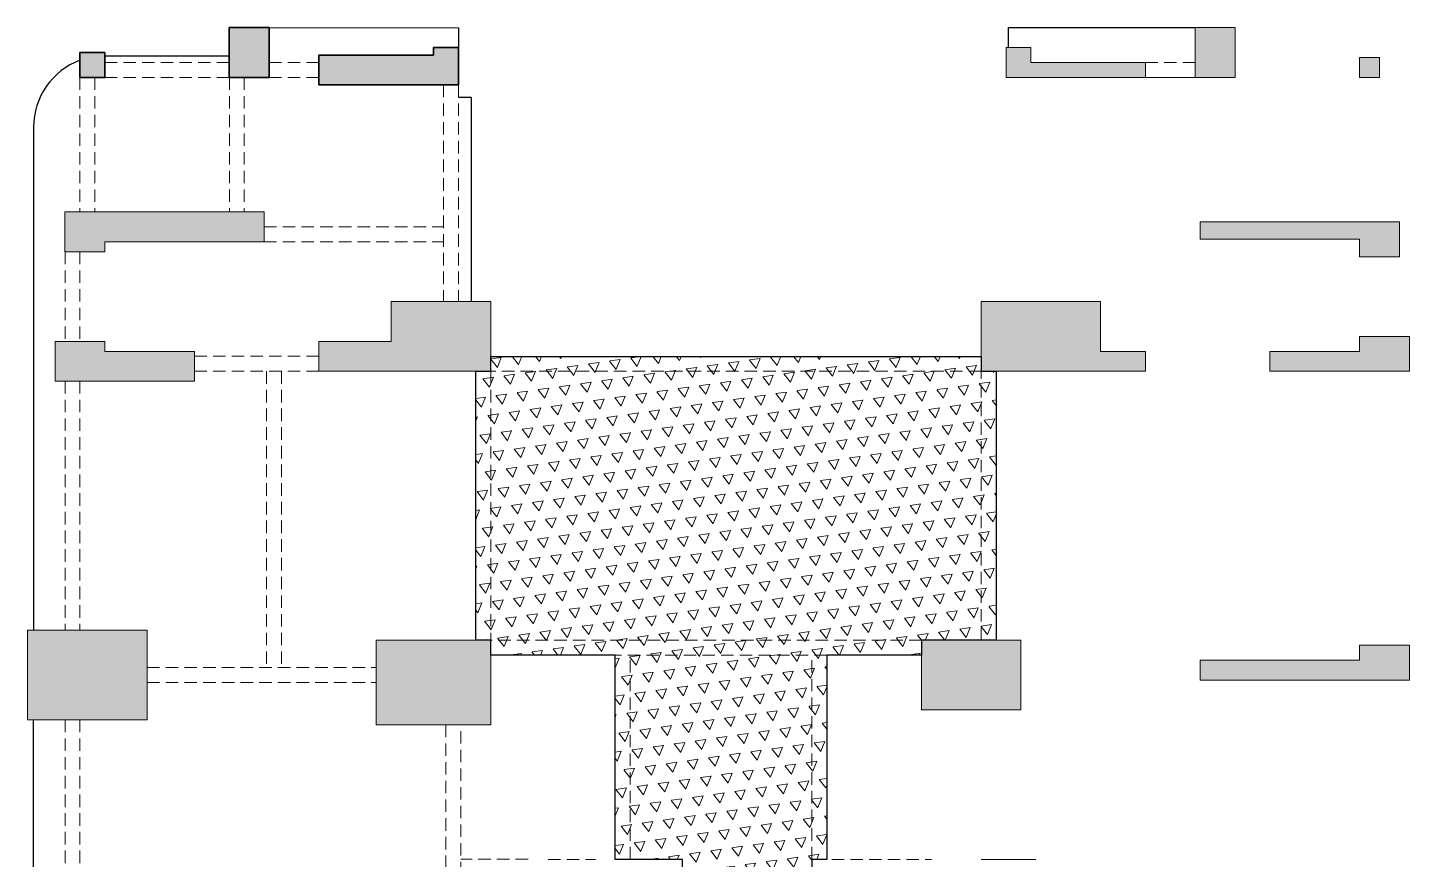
# Model space of a CAD drawing. Header units: millimetres. Extents: x 1089227 to 13101469, y 618865 to 10240562.
# Drawn here: x 7350911 to 7378661, y 4907411 to 4924111 of the extents above; entities that cross this region are included whole.
import ezdxf

# ---------------------------------------------------------------- set-up
doc = ezdxf.new("R2010")
doc.units = ezdxf.units.MM
doc.header["$LTSCALE"] = 1000
doc.linetypes.add('HIDDEN', pattern=[0.375, 0.25, -0.125])
doc.layers.get('0').update_dxf_attribs({"linetype": 'CONTINUOUS'})
doc.layers.add('C-H', color=8, linetype='CONTINUOUS')
doc.layers.add('降板范围', color=7, linetype='CONTINUOUS')
for name, color, linetype, lineweight in [('S-BEAM-DASH', 4, 'HIDDEN', 0), ('S-SLAB-HATCH', 73, 'CONTINUOUS', 0), ('S-WALL', 31, 'CONTINUOUS', 0)]:
    doc.layers.add(name, color=color, linetype=linetype, lineweight=lineweight)

# ---------------------------------------------------------------- blocks, each defined once
blk = doc.blocks.new('QZ-TL-0808')
at = {"layer": 'C-H'}
for points in [[(-47558.25324674882, 178.3238721340895), (-46758.25324674882, 178.3238721340895), (-46758.25324674882, -821.6761278659105), (-47558.25324674882, -821.6761278659105)], [(-28158.15949674882, 178.2379346340895), (-27358.15949674882, 178.2379346340895), (-27358.15949674882, -821.7620653659105), (-28158.15949674882, -821.7620653659105)], [(-45757.95637174882, -971.6761278659105), (-45757.95637174882, -371.6761278659105), (-43458.28449674882, -371.6761278659105), (-43458.28449674882, -221.6761278659105), (-42958.28449674882, -221.6761278659105), (-42958.28449674882, -971.6761278659105)], [(-31958.43405789323, -821.7620653659105), (-31958.43405789323, -221.7620653659105), (-31458.43405789323, -221.7620653659105), (-31458.43405789323, -521.7620653659105), (-29158.25324674882, -521.7620653659105), (-29158.25324674882, -821.7620653659105)], [(-50858.25324674882, -4321.762065365911), (-50858.25324674882, -3521.762065365911), (-46858.40949674882, -3521.762065365911), (-46858.40949674882, -4121.762065365911), (-50058.25324674882, -4121.762065365911), (-50058.25324674882, -4321.762065365911)], [(-28058.15949674882, -3721.762065365911), (-24058.25324674882, -3721.762065365911), (-24058.25324674882, -4421.762065365911), (-24858.25324674882, -4421.762065365911), (-24858.25324674882, -4071.762065365911), (-28058.15949674882, -4071.762065365911)], [(-45758.25324674882, -6121.746440365911), (-44308.28449674882, -6121.746440365911), (-44308.28449674882, -5321.746440365911), (-42308.28449674882, -5321.746440365911), (-42308.28449674882, -6721.746440365911), (-45758.25324674882, -6721.746440365911)], [(-32458.25324674882, -5321.762065365911), (-30058.25324674882, -5321.762065365911), (-30058.25324674882, -6321.762065365911), (-29158.25324674882, -6321.762065365911), (-29158.25324674882, -6721.762065365911), (-32458.25324674882, -6721.762065365911)], [(-26658.25324674882, -6721.762065365911), (-26658.25324674882, -6321.762065365911), (-24858.25324674882, -6321.762065365911), (-24858.25324674882, -6021.762065365911), (-23858.25324674882, -6021.762065365911), (-23858.25324674882, -6721.762065365911)], [(-51058.25324674882, -6921.746440365911), (-51058.25324674882, -6121.746440365911), (-50058.25324674882, -6121.746440365911), (-50058.25324674882, -6321.746440365911), (-48258.25324674882, -6321.746440365911), (-48258.25324674882, -6921.746440365911)], [(-51608.25324674882, -11921.74644036591), (-49208.25324674882, -11921.74644036591), (-49208.25324674882, -13721.74644036591), (-51608.25324674882, -13721.74644036591)], [(-44608.25324674882, -12121.74644036591), (-42308.25324674882, -12121.74644036591), (-42308.25324674882, -13821.74644036591), (-44608.25324674882, -13821.74644036591)], [(-33658.25324674882, -12121.76206536591), (-31658.25324674882, -12121.76206536591), (-31658.25324674882, -13521.76206536591), (-33658.25324674882, -13521.76206536591)], [(-28058.25324674882, -12921.76206536591), (-28058.25324674882, -12521.76206536591), (-24858.25324674882, -12521.76206536591), (-24858.25324674882, -12221.76206536591), (-23858.25324674882, -12221.76206536591), (-23858.25324674882, -12921.76206536591)]]:
    blk.add_hatch(color=256, dxfattribs=at).paths.add_polyline_path(points)
at = {"layer": 'S-WALL', "lineweight": 35}
blk.add_lwpolyline([(-47558.25324674882, 178.3238721340895), (-46758.25324674882, 178.3238721340895), (-46758.25324674882, -821.6761278659105), (-47558.25324674882, -821.6761278659105)], close=True, dxfattribs=at)
at = {"layer": 'S-WALL'}
for points in [[(-28158.15949674882, 178.2379346340895), (-27358.15949674882, 178.2379346340895), (-27358.15949674882, -821.7620653659105), (-28158.15949674882, -821.7620653659105)], [(-51608.25324674882, -11921.74644036591), (-49208.25324674882, -11921.74644036591), (-49208.25324674882, -13721.74644036591), (-51608.25324674882, -13721.74644036591)], [(-44608.25324674882, -12121.74644036591), (-42308.25324674882, -12121.74644036591), (-42308.25324674882, -13821.74644036591), (-44608.25324674882, -13821.74644036591)], [(-33658.25324674882, -12121.76206536591), (-31658.25324674882, -12121.76206536591), (-31658.25324674882, -13521.76206536591), (-33658.25324674882, -13521.76206536591)]]:
    blk.add_lwpolyline(points, close=True, dxfattribs=at)
at = {"layer": 'S-WALL', "lineweight": 35}
blk.add_lwpolyline([(-45757.95637174882, -971.6761278659105), (-45757.95637174882, -371.6761278659105), (-43458.28449674882, -371.6761278659105), (-43458.28449674882, -221.6761278659105), (-42958.28449674882, -221.6761278659105), (-42958.28449674882, -971.6761278659105), (-45757.95637174882, -971.6761278659105)], dxfattribs=at)
at = {"layer": 'S-WALL'}
for points in [[(-31958.43405789323, -821.7620653659105), (-31958.43405789323, -221.7620653659105), (-31458.43405789323, -221.7620653659105), (-31458.43405789323, -521.7620653659105), (-29158.25324674882, -521.7620653659105), (-29158.25324674882, -821.7620653659105), (-31958.43405789323, -821.7620653659105)], [(-50858.25324674882, -4321.762065365911), (-50858.25324674882, -3521.762065365911), (-46858.40949674882, -3521.762065365911), (-46858.40949674882, -4121.762065365911), (-50058.25324674882, -4121.762065365911), (-50058.25324674882, -4321.762065365911), (-50858.25324674882, -4321.762065365911)], [(-28058.15949674882, -3721.762065365911), (-24058.25324674882, -3721.762065365911), (-24058.25324674882, -4421.762065365911), (-24858.25324674882, -4421.762065365911), (-24858.25324674882, -4071.762065365911), (-28058.15949674882, -4071.762065365911), (-28058.15949674882, -3721.762065365911)], [(-45758.25324674882, -6121.746440365911), (-44308.28449674882, -6121.746440365911), (-44308.28449674882, -5321.746440365911), (-42308.28449674882, -5321.746440365911), (-42308.28449674882, -6721.746440365911), (-45758.25324674882, -6721.746440365911), (-45758.25324674882, -6121.746440365911)], [(-32458.25324674882, -5321.762065365911), (-30058.25324674882, -5321.762065365911), (-30058.25324674882, -6321.762065365911), (-29158.25324674882, -6321.762065365911), (-29158.25324674882, -6721.762065365911), (-32458.25324674882, -6721.762065365911), (-32458.25324674882, -5321.762065365911)], [(-26658.25324674882, -6721.762065365911), (-26658.25324674882, -6321.762065365911), (-24858.25324674882, -6321.762065365911), (-24858.25324674882, -6021.762065365911), (-23858.25324674882, -6021.762065365911), (-23858.25324674882, -6721.762065365911), (-26658.25324674882, -6721.762065365911)], [(-51058.25324674882, -6921.746440365911), (-51058.25324674882, -6121.746440365911), (-50058.25324674882, -6121.746440365911), (-50058.25324674882, -6321.746440365911), (-48258.25324674882, -6321.746440365911), (-48258.25324674882, -6921.746440365911), (-51058.25324674882, -6921.746440365911)], [(-28058.25324674882, -12921.76206536591), (-28058.25324674882, -12521.76206536591), (-24858.25324674882, -12521.76206536591), (-24858.25324674882, -12221.76206536591), (-23858.25324674882, -12221.76206536591), (-23858.25324674882, -12921.76206536591), (-28058.25324674882, -12921.76206536591)]]:
    blk.add_lwpolyline(points, dxfattribs=at)
blk = doc.blocks.new('1F柱网-0808')
at = {"layer": 'C-H'}
for points in [[(94322.14318885189, 148135.0876510972), (94822.14318885189, 148135.0876510972), (94822.14318885189, 147635.0876510972), (94322.14318885189, 147635.0876510972)], [(120022.1431888519, 148035.0876510972), (120422.1431888519, 148035.0876510972), (120422.1431888519, 147635.0876510972), (120022.1431888519, 147635.0876510972)]]:
    blk.add_hatch(color=256, dxfattribs=at).paths.add_polyline_path(points)
at = {"layer": 'S-WALL', "lineweight": 35}
blk.add_lwpolyline([(94322.14318885189, 148135.0876510972), (94822.14318885189, 148135.0876510972), (94822.14318885189, 147635.0876510972), (94322.14318885189, 147635.0876510972)], close=True, dxfattribs=at)
at = {"layer": 'S-WALL'}
blk.add_lwpolyline([(120022.1431888519, 148035.0876510972), (120422.1431888519, 148035.0876510972), (120422.1431888519, 147635.0876510972), (120022.1431888519, 147635.0876510972)], close=True, dxfattribs=at)
blk.add_blockref('QZ-TL-0808', (144880.3964356007, 148456.8497164641))
blk = doc.blocks.new('2FJGBZ')
at = {"layer": 'S-SLAB-HATCH'}
h = blk.add_hatch(dxfattribs=at)
h.set_pattern_fill('TRIANG', color=256, scale=150, angle=8.000000382063126)
h.set_pattern_definition([(68.00000038206312, (-5457252.862163493, 1932872.457228946), (-263.887819875215, 337.7610742784883), [214.3124999999932, -214.3124999999932]), (128.0000003820631, (-5457252.862163493, 1932872.457228946), (-424.4535806723011, -59.65301862198404), [214.3125, -214.3125]), (8.000000382063126, (-5457384.806139691, 1933041.337961593), (160.5657607970861, 397.4140929004726), [214.3125, -214.3125])])
h.paths.add_polyline_path([(102272.11193885, 141735.1426095711), (102573.305621204, 141735.1426095711), (102573.3072950607, 142035.1426029066), (112423.3259474318, 142035.1426029066), (112422.143188851, 141735.5066067716), (112722.1432036459, 141735.297132222), (112722.1432036459, 136334.8781743562), (111222.143188851, 136335.0876510972), (111222.143188851, 136036.4567981092), (109322.161032673, 136036.466624232), (109322.1431888472, 131935.0860228855), (109022.1431976222, 131935.0875744121), (109022.143188851, 131635.0876510972), (106422.596313851, 131635.0876510972), (106422.596313851, 131935.0876510972), (105071.8029188393, 131935.0876510972), (105072.4187957775, 136036.4617111711), (102572.143188851, 136036.4617111711), (102572.11193885, 136336.6976579856), (102272.11193885, 136336.2570143575)])
at = {"layer": 'S-BEAM-DASH'}
for p, q in [((94822.14318885189, 147935.0876510972), (97322.14318885189, 147935.0876510972)), ((98123.50902545545, 147936.5476486692), (99122.44006385189, 147936.5476486692)), ((115723.5090254545, 147936.4617111711), (116722.2369388519, 147936.4617111711)), ((94322.14318885189, 147635.0876510972), (94322.14318885189, 144935.0876510972)), ((94622.14318885189, 147635.0876510972), (94622.14318885189, 144935.0876510972)), ((94822.14318885189, 147635.0876510972), (97322.14318885189, 147635.0876510972)), ((97323.50902545452, 147635.0876510972), (97323.50902545452, 144935.0876510972)), ((97623.50902545452, 147635.0876510972), (97623.50902545452, 144935.0876510972)), ((98123.50902545545, 147636.5476486692), (99122.44006385189, 147636.5476486692)), ((101623.4777754555, 147486.5476486692), (101623.4777754555, 143136.4773361692)), ((101923.4777754555, 147486.5476486692), (101923.4777754555, 143136.4773361692)), ((98023.35277545545, 144636.4617111692), (101623.4777754555, 144636.4617111692)), ((98023.35277545545, 144336.4617111692), (101623.4777754555, 144336.4617111692)), ((94023.50902545545, 144136.4617111692), (94023.50902545545, 142335.1032760972)), ((94323.50902545545, 144136.4617111692), (94323.50902545545, 142335.1032760972)), ((99123.50902545545, 142036.4773361692), (96623.50902545545, 142036.4773361692)), ((94023.50902545545, 141536.4773361692), (94023.50902545545, 136535.1032760972)), ((94323.50902545545, 141536.4773361692), (94323.50902545545, 136535.1032760972)), ((99123.50902545545, 141736.4773361692), (96623.50902545545, 141736.4773361692)), ((98072.14318885282, 141736.4773361692), (98072.14318885189, 135786.4773361692)), ((98372.14318885282, 141736.4773361692), (98372.14318885189, 135786.4773361692)), ((102572.11193885, 141735.1426095711), (102572.11193885, 136336.4773361711)), ((112422.1431888537, 141735.0876510972), (102572.111938851, 141735.1426095711)), ((112422.1432184409, 136335.0876510972), (112422.1431888519, 141735.0876510981)), ((111223.5090254545, 136336.4617111711), (102574.6917784829, 136336.4617111711)), ((109323.5268464461, 136036.4617111711), (105073.7669676905, 136036.4617111711)), ((105372.4009542987, 131935.5294557195), (105372.4221630581, 136036.4617111711)), ((109022.143188851, 131935.0875743935), (109022.1643998949, 136036.4617111711)), ((95673.50902545545, 135786.4773361692), (100273.5090254555, 135786.4773361692)), ((95673.50902545545, 135486.4773361692), (100273.5090254555, 135486.4773361692)), ((94023.50902545545, 134736.4773361692), (94023.50902545545, 131836.4617111692)), ((94323.50902545545, 134736.4773361692), (94323.50902545545, 131836.4617111692)), ((101673.2563556461, 129136.4773361692), (101673.2563556461, 134635.1032760972)), ((101973.2563556461, 131636.4617111692), (101973.2563556461, 134635.1032760972)), ((103323.5090254555, 131936.4617111692), (101974.6830003643, 131936.4617111692)), ((103723.3259432912, 131935.5310069481), (104673.7790682912, 131935.5310069481)), ((109423.3259434719, 131935.5310069481), (111423.3259434905, 131935.5310067069))]:
    blk.add_line(p, q, dxfattribs=at)
at = {"layer": 'S-BEAM-DASH', "linetype": 'Continuous'}
for p, q in [((115723.5090254545, 147636.4617111711), (116722.2369388519, 147636.4617111711)), ((112422.1448627105, 142035.0876510935), (102572.1136127077, 142035.1426095665)), ((102272.11193885, 141735.1426095711), (102272.11193885, 136336.4773361711)), ((112722.1432184409, 136335.0876532895), (112722.1431888519, 141735.0876532895)), ((105073.7669676905, 136036.4617111711), (102574.6917784829, 136036.4617111711)), ((105072.4009543024, 131935.5310072275), (105072.4221630543, 136036.4617111702)), ((109322.1431888472, 131935.0860228855), (109322.1643998986, 136036.4617111711)), ((111223.5090254545, 136036.4617111711), (109323.5268464461, 136036.4617111711)), ((112422.143188851, 131935.0876510972), (113522.143188851, 131935.5310107619))]:
    blk.add_line(p, q, dxfattribs=at)
at = {"layer": '降板范围'}
for p, q in [((102178.0047756564, 147235.4493796937), (101923.4777754555, 147235.4493790818)), ((102178.0047756564, 147235.4493796946), (102178.0047756564, 143136.4773361711)), ((93392.28550402261, 126365.5066067437), (93392.28550402261, 134735.1032760972))]:
    blk.add_line(p, q, dxfattribs=at)
for points in [[(98122.14318885189, 148635.1735885972), (101922.1445662081, 148632.2799349949), (101922.1445662081, 148235.1735885972)], [(112972.1431848006, 148235.0876510972), (112972.1431847168, 148635.5066055497), (116722.2369388519, 148635.5066055497)], [(94822.14318885189, 148069.5706740413), (97322.14318885189, 148069.5706740413)]]:
    blk.add_lwpolyline(points, dxfattribs=at)
blk.add_lwpolyline([(94322.14318885189, 147979.2127353325, 0.312996734255534), (93392.40286545083, 146639.6498945672), (93392.40286545083, 136536.4773361711)], format="xyb", dxfattribs=at)
blk.add_lwpolyline([(102272.11193885, 141735.1426095711), (102573.305621204, 141735.1426095711), (102573.3072950607, 142035.1426029066), (112423.3259474318, 142035.1426029066), (112422.143188851, 141735.5066067716), (112722.1432036459, 141735.297132222), (112722.1432036459, 136334.8781743562), (111222.143188851, 136335.0876510972), (111222.143188851, 136036.4567981092), (109322.161032673, 136036.466624232), (109322.1431888472, 131935.0860228855), (109022.1431976222, 131935.0875744121), (109022.143188851, 131635.0876510972), (106422.596313851, 131635.0876510972), (106422.596313851, 131935.0876510972), (105071.8029188393, 131935.0876510972), (105072.4187957775, 136036.4617111711), (102572.143188851, 136036.4617111711), (102572.11193885, 136336.6976579856), (102272.11193885, 136336.2570143575)], close=True, dxfattribs=at)
blk.add_blockref('1F柱网-0808', (0, 0))

msp = doc.modelspace()

# ---------------------------------------------------------------- block references
msp.add_blockref('2FJGBZ', (7257638.868367866, 4775475.579116493))

doc.saveas('drawing.dxf')
